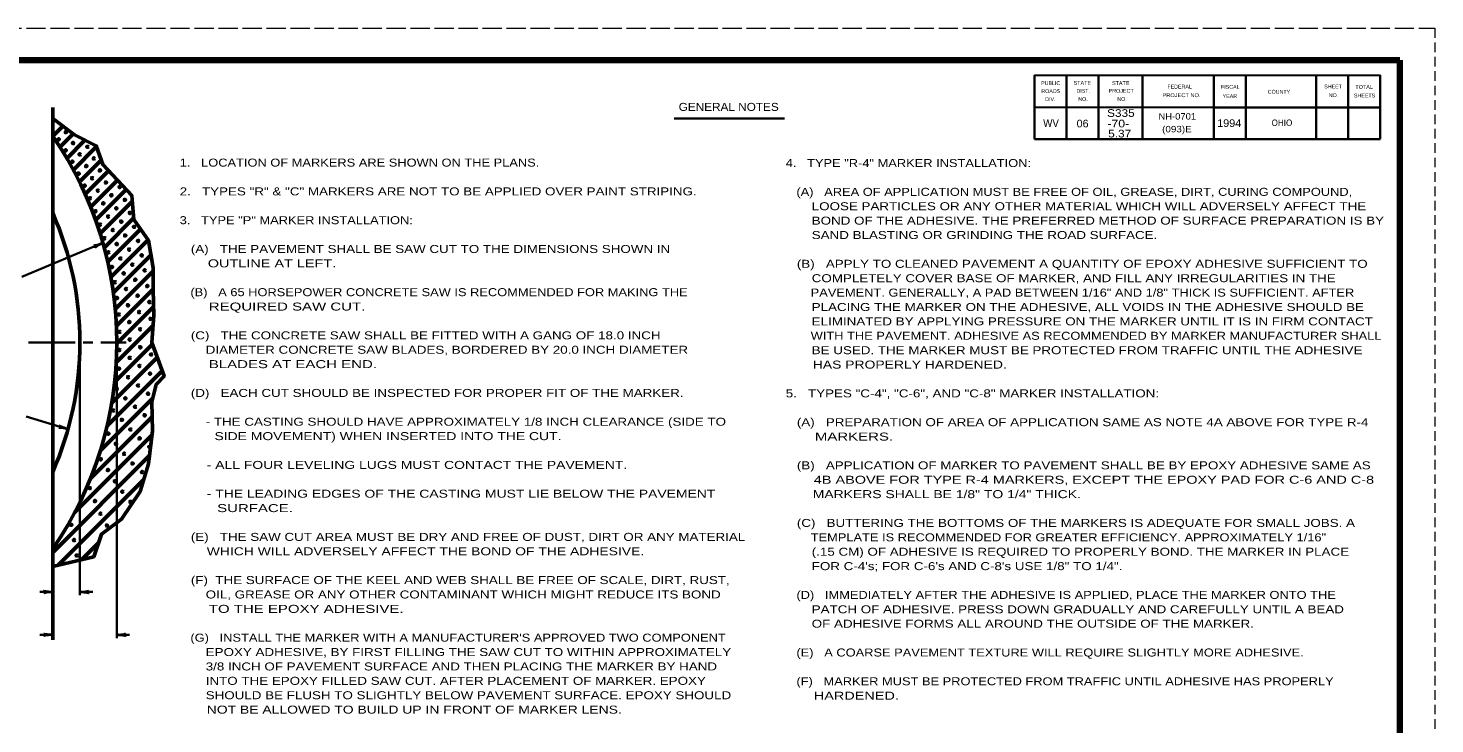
# Model space of a CAD drawing. Extents: x -76 to 604, y -53 to 387.
# Drawn here: x 164.4 to 603.9, y 169.7 to 387.2 of the extents above; entities that cross this region are included whole.
import ezdxf
from ezdxf.enums import TextEntityAlignment as Align

# ---------------------------------------------------------------- set-up
doc = ezdxf.new("R2010")
doc.units = 0
doc.linetypes.add('LONG_DASHED', pattern=[7.5, 6, -1.5])
doc.linetypes.add('MEDIUM_DASHED', pattern=[4.5, 3, -1.5])
doc.layers.add('1', color=7, linetype='Continuous', lineweight=53)
doc.layers.add('61', color=7, linetype='Continuous', lineweight=35)

msp = doc.modelspace()

# ---------------------------------------------------------------- linework, layer by layer
at = {"layer": '1', "linetype": 'MEDIUM_DASHED', "lineweight": 13}
msp.add_line((603.925, 387.171), (603.905, -52.849), dxfattribs=at)
at = {"layer": '1'}
for p, q in [((172.117, 353.389), (175.258, 356.531)), ((174.364, 349.979), (178.485, 354.1)), ((176.481, 346.44), (182.19, 352.149)), ((178.513, 342.815), (185.818, 350.12)), ((180.454, 339.099), (187.268, 345.913)), ((182.238, 335.226), (189.582, 342.57)), ((183.91, 331.242), (192.319, 339.65)), ((185.474, 327.148), (195.056, 336.73)), ((186.902, 322.92), (196.968, 332.985)), ((188.157, 318.518), (197.392, 327.753)), ((189.274, 313.977), (199.583, 324.287)), ((190.238, 309.285), (201.906, 320.953)), ((191.034, 304.424), (202.813, 316.203)), ((191.614, 299.347), (203.469, 311.202)), ((191.964, 294.04), (203.469, 305.545)), ((192.072, 288.492), (203.604, 300.023)), ((191.9, 282.662), (203.462, 294.224)), ((191.396, 276.501), (203.29, 288.395)), ((190.492, 269.94), (204.788, 284.237)), ((189.097, 262.889), (206.287, 280.079)), ((186.93, 255.065), (203.374, 271.509)), ((183.831, 246.309), (203.17, 265.648)), ((178.926, 235.747), (203.113, 259.935)), ((172.106, 223.27), (202.359, 253.524)), ((173.796, 219.303), (200.587, 246.094)), ((172.106, 195.905), (172.106, 224.405)), ((181.196, 221.047), (186.409, 226.26))]:
    msp.add_line(p, q, dxfattribs=at)
at = {"layer": '1', "lineweight": 35}
for p, q in [((366.314, 358.899), (400.749, 358.899)), ((187.781, 320.006), (162.509, 309.473)), ((164.606, 288.905), (179.106, 288.905)), ((180.606, 288.905), (180.606, 209.908)), ((181.606, 288.905), (184.606, 288.905)), ((187.106, 288.905), (195.106, 288.905)), ((192.106, 288.905), (192.106, 196.518)), ((176.879, 261.76), (163.832, 265.776)), ((172.106, 210.908), (168.106, 210.908)), ((180.606, 210.908), (184.606, 210.908)), ((172.106, 197.518), (168.106, 197.518)), ((192.106, 197.518), (196.106, 197.518))]:
    msp.add_line(p, q, dxfattribs=at)
at = {"layer": '1'}
for points in [[(172.106, 224.405), (172.106, 353.405), (172.106, 362.405)], [(172.106, 358.905), (178.875, 353.806), (185.729, 350.378), (187.745, 344.53), (196.817, 334.851), (197.421, 327.39), (202.058, 320.735), (203.469, 312.266), (203.469, 305.409), (203.671, 297.343), (203.106, 288.905), (206.896, 278.388), (204.477, 275.766), (203.066, 270.322), (203.267, 261.247), (202.058, 250.963), (199.437, 242.292), (193.591, 233.621), (187.342, 228.983), (184.923, 221.925), (172.106, 218.905)]]:
    msp.add_lwpolyline(points, dxfattribs=at)
for centre in [(173.984, 352.407), (176.239, 354.671), (176.163, 348.952), (178.467, 351.239), (180.569, 347.69), (182.956, 350.062), (178.248, 345.403), (182.594, 344.049), (184.978, 346.434), (186.865, 342.683), (180.21, 341.689), (184.432, 340.248), (188.753, 338.907), (182.072, 337.913), (183.786, 333.963), (186.22, 336.373), (190.442, 334.932), (193.024, 337.516), (185.435, 329.933), (187.909, 332.398), (192.005, 330.833), (194.678, 333.507), (186.909, 325.735), (189.432, 328.259), (193.529, 326.685), (196.227, 329.409), (197.526, 325.06), (188.308, 321.487), (190.906, 324.061), (194.778, 322.336), (198.775, 320.662), (189.532, 317.075), (192.105, 319.662), (196.021, 317.938), (190.619, 312.506), (193.264, 315.152), (197.024, 313.23), (199.92, 316.127), (191.538, 307.742), (194.295, 310.5), (197.915, 308.522), (200.867, 311.447), (195.047, 305.625), (198.638, 303.536), (201.675, 306.544), (192.192, 302.778), (195.633, 300.53), (202.331, 301.539), (192.766, 297.638), (196.046, 295.275), (199.142, 298.396), (202.721, 296.308), (192.999, 292.232), (199.441, 293.026), (192.96, 286.564), (196.198, 289.803), (199.475, 287.412), (196.198, 284.096), (199.243, 281.551), (202.828, 285.137), (192.806, 280.741), (195.697, 278.042), (202.52, 279.16), (192.112, 274.417), (198.781, 275.459), (201.901, 272.873), (194.81, 271.448), (197.855, 268.804), (191.019, 267.632), (193.745, 264.714), (200.837, 266.162), (189.464, 260.41), (196.386, 261.71), (191.859, 257.198), (199.261, 258.919), (202.312, 256.292), (187.102, 252.407), (194.448, 254.123), (197.069, 251.08), (189.367, 249.04), (200.047, 248.393), (183.671, 243.375), (191.535, 245.512), (193.898, 242.274), (185.324, 239.331), (196.418, 239.103), (187.053, 235.382), (177.917, 231.889), (189.076, 231.693), (178.803, 227.14), (179.638, 222.325)]:
    msp.add_circle(centre, 0.194, dxfattribs=at)
for centre, radius, start, end in [((78.099, 288.905), 114.006, 325.54503, 34.45498), ((79.87, 288.905), 100.735, 336.29399, 23.70601)]:
    msp.add_arc(centre, radius, start, end, dxfattribs=at)
at = {"layer": '1', "lineweight": 40}
for centre, major_axis, ratio, start_param, end_param in [((186.666, 319.77), (1.689, 0.514), 0.07063, 3.1407148, 5.41811), ((186.666, 319.77), (1.689, 0.514), 0.07063, 3.1407148, 5.41811), ((186.881, 319.331), (1.588, 0.831), 0.122415, 0.8963533, 3.1415927), ((186.881, 319.331), (1.588, 0.831), 0.122415, 0.8963533, 3.1415927), ((175.755, 261.817), (1.753, -0.376), 0.122415, 0.8963533, 3.1415927), ((175.871, 262.292), (-1.627, 0.685), 0.07063, 6.2823074, 8.5597026), ((170.985, 211.119), (1.756, -0.176), 0.07063, 3.1407148, 5.41811), ((181.697, 211.184), (-1.786, -0.156), 0.122415, 0.8963533, 3.1415927), ((171.014, 210.632), (1.786, 0.156), 0.122415, 0.8963533, 3.1415927), ((181.726, 210.696), (-1.756, 0.176), 0.07063, 3.1407148, 5.41811), ((170.985, 197.73), (1.756, -0.176), 0.07063, 3.1407148, 5.41811), ((170.985, 197.73), (1.756, -0.176), 0.07063, 3.1407148, 5.41811), ((193.197, 197.795), (-1.786, -0.156), 0.122415, 0.8963533, 3.1415927), ((171.014, 197.242), (1.786, 0.156), 0.122415, 0.8963533, 3.1415927), ((171.014, 197.242), (1.786, 0.156), 0.122415, 0.8963533, 3.1415927), ((193.226, 197.307), (-1.756, 0.176), 0.07063, 3.1407148, 5.41811)]:
    msp.add_ellipse(centre, major_axis=major_axis, ratio=ratio, start_param=start_param, end_param=end_param, dxfattribs=at)
at = {"layer": '61', "linetype": 'LONG_DASHED', "lineweight": 13}
msp.add_line((-76.095, 387.171), (603.925, 387.171), dxfattribs=at)
at = {"layer": '61', "lineweight": 158}
msp.add_line((592.945, 377.171), (592.965, -42.869), dxfattribs=at)
at = {"layer": '61'}
for p, q in [((488.865, 372.411), (488.865, 352.411)), ((544.865, 372.411), (544.865, 352.411)), ((566.845, 372.431), (566.845, 352.431)), ((576.845, 372.431), (576.845, 352.431)), ((586.845, 372.431), (586.845, 352.431)), ((534.865, 362.401), (478.845, 362.411)), ((586.865, 362.391), (534.865, 362.401)), ((498.865, 352.415), (478.865, 352.411)), ((534.865, 352.421), (498.865, 352.415)), ((586.845, 352.431), (534.865, 352.421))]:
    msp.add_line(p, q, dxfattribs=at)
at = {"layer": '61', "lineweight": 158}
msp.add_lwpolyline([(592.945, 377.171), (-46.095, 377.171), (-46.095, -42.849)], dxfattribs=at)
at = {"layer": '61'}
for points in [[(586.845, 372.431), (478.865, 372.411), (478.865, 352.411)], [(498.865, 372.411), (498.865, 362.407), (498.865, 352.411)], [(512.545, 372.411), (512.545, 362.405), (512.545, 352.411)], [(534.865, 372.411), (534.865, 362.401), (534.865, 352.411)]]:
    msp.add_lwpolyline(points, dxfattribs=at)

# ---------------------------------------------------------------- texts
at = {"layer": '1', "width": 1.1}
msp.add_text('GENERAL NOTES', height=2.5, dxfattribs=at).set_placement((383.313, 361.293), align=Align.CENTER)
at = {"layer": '1'}
for s, width, p in [('1.   LOCATION OF MARKERS ARE SHOWN ON THE PLANS.', 1.2, (211.79, 343.88)), ('4.   TYPE "R-4" MARKER INSTALLATION:', 1.2, (401.122, 343.742)), ('2.   TYPES "R" & "C" MARKERS ARE NOT TO BE APPLIED OVER PAINT STRIPING.', 1.25, (211.79, 334.88)), ('   (A)   AREA OF APPLICATION MUST BE FREE OF OIL, GREASE, DIRT, CURING COMPOUND,', 1.2, (401.122, 334.742)), ('       LOOSE PARTICLES OR ANY OTHER MATERIAL WHICH WILL ADVERSELY AFFECT THE', 1.25, (401.122, 330.242)), ('3.   TYPE "P" MARKER INSTALLATION:', 1.2, (211.79, 325.88)), ('       BOND OF THE ADHESIVE. THE PREFERRED METHOD OF SURFACE PREPARATION IS BY', 1.25, (401.122, 325.742)), ('       SAND BLASTING OR GRINDING THE ROAD SURFACE.', 1.25, (401.122, 321.242)), ('   (A)   THE PAVEMENT SHALL BE SAW CUT TO THE DIMENSIONS SHOWN IN', 1.25, (211.79, 316.88)), ('       OUTLINE AT LEFT.', 1.35, (211.79, 312.38)), ('   (B)   APPLY TO CLEANED PAVEMENT A QUANTITY OF EPOXY ADHESIVE SUFFICIENT TO', 1.25, (401.122, 312.242)), ('       COMPLETELY COVER BASE OF MARKER, AND FILL ANY IRREGULARITIES IN THE', 1.25, (401.122, 307.742)), ('   (B)   A 65 HORSEPOWER CONCRETE SAW IS RECOMMENDED FOR MAKING THE', 1.2, (211.79, 303.38)), ('       PAVEMENT. GENERALLY, A PAD BETWEEN 1/16" AND 1/8" THICK IS SUFFICIENT. AFTER', 1.2, (401.122, 303.242)), ('       REQUIRED SAW CUT.', 1.4, (211.79, 298.88)), ('       PLACING THE MARKER ON THE ADHESIVE, ALL VOIDS IN THE ADHESIVE SHOULD BE', 1.25, (401.122, 298.742)), ('       ELIMINATED BY APPLYING PRESSURE ON THE MARKER UNTIL IT IS IN FIRM CONTACT', 1.25, (401.122, 294.242)), ('   (C)   THE CONCRETE SAW SHALL BE FITTED WITH A GANG OF 18.0 INCH', 1.25, (211.79, 289.88)), ('       WITH THE PAVEMENT. ADHESIVE AS RECOMMENDED BY MARKER MANUFACTURER SHALL', 1.2, (401.122, 289.742)), ('       DIAMETER CONCRETE SAW BLADES, BORDERED BY 20.0 INCH DIAMETER', 1.25, (211.79, 285.38)), ('       BE USED. THE MARKER MUST BE PROTECTED FROM TRAFFIC UNTIL THE ADHESIVE', 1.25, (401.122, 285.242)), ('       BLADES AT EACH END.', 1.4, (211.79, 280.88)), ('       HAS PROPERLY HARDENED.', 1.3, (401.122, 280.742)), ('   (D)   EACH CUT SHOULD BE INSPECTED FOR PROPER FIT OF THE MARKER.', 1.25, (211.79, 271.88)), ('5.   TYPES "C-4", "C-6", AND "C-8" MARKER INSTALLATION:', 1.25, (401.122, 271.742)), ('       - THE CASTING SHOULD HAVE APPROXIMATELY 1/8 INCH CLEARANCE (SIDE TO', 1.25, (211.79, 262.88)), ('   (A)   PREPARATION OF AREA OF APPLICATION SAME AS NOTE 4A ABOVE FOR TYPE R-4', 1.25, (401.122, 262.742)), ('         SIDE MOVEMENT) WHEN INSERTED INTO THE CUT.', 1.3, (211.79, 258.38)), ('       MARKERS.', 1.4, (401.122, 258.242)), ('       - ALL FOUR LEVELING LUGS MUST CONTACT THE PAVEMENT.', 1.3, (211.79, 249.38)), ('   (B)   APPLICATION OF MARKER TO PAVEMENT SHALL BE BY EPOXY ADHESIVE SAME AS', 1.25, (401.122, 249.242)), ('       4B ABOVE FOR TYPE R-4 MARKERS, EXCEPT THE EPOXY PAD FOR C-6 AND C-8', 1.35, (401.122, 244.742)), ('       - THE LEADING EDGES OF THE CASTING MUST LIE BELOW THE PAVEMENT', 1.3, (211.79, 240.38)), ('       MARKERS SHALL BE 1/8" TO 1/4" THICK.', 1.3, (401.122, 240.242)), ('         SURFACE.', 1.4, (211.79, 235.88)), ('   (C)   BUTTERING THE BOTTOMS OF THE MARKERS IS ADEQUATE FOR SMALL JOBS. A', 1.25, (401.122, 231.242)), ('   (E)   THE SAW CUT AREA MUST BE DRY AND FREE OF DUST, DIRT OR ANY MATERIAL', 1.25, (211.79, 226.88)), ('       TEMPLATE IS RECOMMENDED FOR GREATER EFFICIENCY. APPROXIMATELY 1/16"', 1.2, (401.122, 226.742)), ('       WHICH WILL ADVERSELY AFFECT THE BOND OF THE ADHESIVE.', 1.3, (211.79, 222.38)), ('       (.15 CM) OF ADHESIVE IS REQUIRED TO PROPERLY BOND. THE MARKER IN PLACE', 1.25, (401.122, 222.242)), ('       FOR C-4\'s; FOR C-6\'s AND C-8\'s USE 1/8" TO 1/4".', 1.25, (401.122, 217.742)), ('   (F)  THE SURFACE OF THE KEEL AND WEB SHALL BE FREE OF SCALE, DIRT, RUST,', 1.25, (211.79, 213.38)), ('       OIL, GREASE OR ANY OTHER CONTAMINANT WHICH MIGHT REDUCE ITS BOND', 1.25, (211.79, 208.88)), ('   (D)   IMMEDIATELY AFTER THE ADHESIVE IS APPLIED, PLACE THE MARKER ONTO THE', 1.2, (401.122, 208.742)), ('       TO THE EPOXY ADHESIVE.', 1.4, (211.79, 204.38)), ('       PATCH OF ADHESIVE. PRESS DOWN GRADUALLY AND CAREFULLY UNTIL A BEAD', 1.25, (401.122, 204.242)), ('       OF ADHESIVE FORMS ALL AROUND THE OUTSIDE OF THE MARKER.', 1.25, (401.122, 199.742)), ("   (G)   INSTALL THE MARKER WITH A MANUFACTURER'S APPROVED TWO COMPONENT", 1.2, (211.79, 195.38)), ('       EPOXY ADHESIVE, BY FIRST FILLING THE SAW CUT TO WITHIN APPROXIMATELY', 1.25, (211.79, 190.88)), ('   (E)   A COARSE PAVEMENT TEXTURE WILL REQUIRE SLIGHTLY MORE ADHESIVE.', 1.2, (401.122, 190.742)), ('       3/8 INCH OF PAVEMENT SURFACE AND THEN PLACING THE MARKER BY HAND', 1.25, (211.79, 186.38)), ('       INTO THE EPOXY FILLED SAW CUT. AFTER PLACEMENT OF MARKER. EPOXY', 1.25, (211.79, 181.88)), ('   (F)   MARKER MUST BE PROTECTED FROM TRAFFIC UNTIL ADHESIVE HAS PROPERLY', 1.2, (401.122, 181.742)), ('       SHOULD BE FLUSH TO SLIGHTLY BELOW PAVEMENT SURFACE. EPOXY SHOULD', 1.25, (211.79, 177.38)), ('       HARDENED. ', 1.35, (401.122, 177.242)), ('       NOT BE ALLOWED TO BUILD UP IN FRONT OF MARKER LENS.', 1.3, (211.79, 172.88))]:
    msp.add_text(s, height=2.5, dxfattribs=dict(at, width=width)).set_placement(p)
at = {"layer": '61'}
for s, rotation, p in [('PUBLIC', 0.033, (480.905, 369.391)), ('FEDERAL', 0.007, (520.365, 368.271)), ('FISCAL', 359.942, (537.105, 368.211)), ('SHEET', 0.059, (569.365, 368.331)), ('ROADS', 0.124, (480.985, 366.871)), ('DIV.', 359.932, (482.185, 364.371)), ('DIST.', 0.056, (491.945, 366.951)), ('YEAR', 0.105, (537.625, 365.311)), ('COUNTY', 0.069, (551.725, 366.671)), ('SHEETS', 359.959, (578.645, 365.491))]:
    msp.add_text(s, height=1.201, rotation=rotation, dxfattribs=at).set_placement(p)
for s, height, rotation, width, p in [('STATE', 1.201, 0.059, 1.05, (491.065, 369.451)), ('STATE', 1.201, 0.059, 1.05, (503.065, 369.391)), ('TOTAL', 1.201, 359.926, 1.05, (579.105, 368.191)), ('NO.', 1.201, 359.852, 0.95, (492.525, 364.431)), ('PROJECT', 1.201, 359.908, 1.05, (501.985, 366.971)), ('NO.', 1.201, 0.225, 0.95, (504.725, 364.431)), ('PROJECT NO.', 1.201, 359.922, 1.1, (518.825, 365.611)), ('NO.', 1.201, 359.852, 0.95, (570.785, 365.611)), ('S335', 2.401, 0.029, 1.15, (501.522, 359.418)), ('WV', 2.401, 0.029, 0.95, (481.56, 356.265)), ('06', 2.401, 0.029, 1.05, (491.996, 356.134)), ('-70-', 2.401, 0.029, 1.2, (501.587, 356.134)), ('1994', 2.401, 0.029, 1.05, (535.928, 356.265)), ('5.37', 2.401, 0.029, 1.15, (501.868, 352.993))]:
    msp.add_text(s, height=height, rotation=rotation, dxfattribs=dict(at, width=width)).set_placement(p)
for s, width, p in [('NH-0701', 1.1, (523.447, 358.587)), ('(093)E', 1.15, (523.336, 354.608)), ('OHIO', 0.95, (556.148, 356.597))]:
    msp.add_text(s, height=2, rotation=0.029, dxfattribs=dict(at, width=width)).set_placement(p, align=Align.CENTER)

doc.saveas('drawing.dxf')
